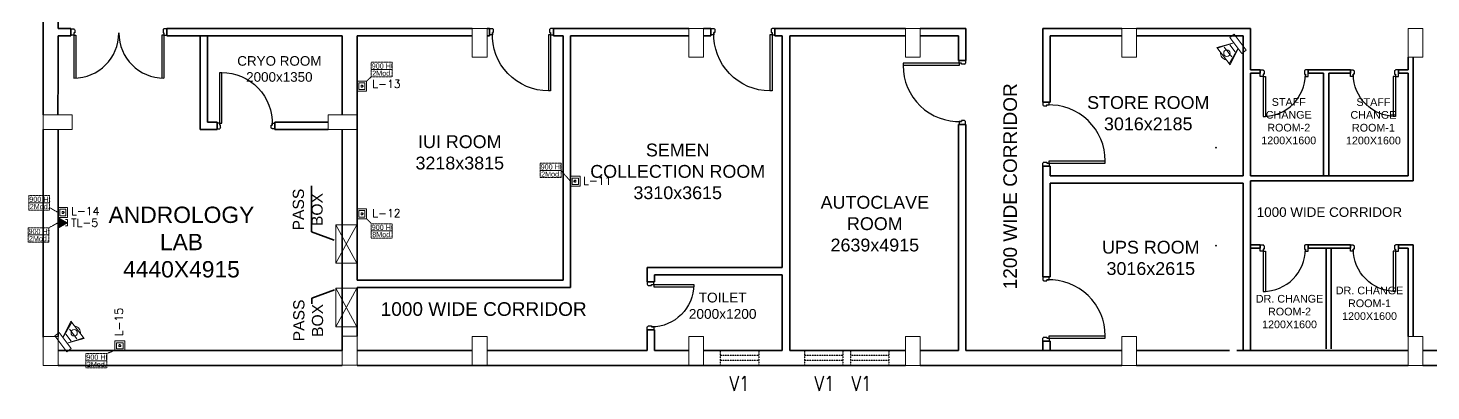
# Model space of a CAD drawing. Extents: x 2982526 to 3410143, y -1442121 to -1332990.
# Drawn here: x 3282742 to 3304652, y -1375769 to -1370105 of the extents above; entities that cross this region are included whole.
import ezdxf
from ezdxf.enums import TextEntityAlignment as Align

# ---------------------------------------------------------------- set-up
doc = ezdxf.new("R2010")
doc.units = 0
doc.header["$MEASUREMENT"] = 0
for name, pattern in [('1', [0, 0, 0]), ('DASHED2', [0.375, 0.25, -0.125]), ('HIDDEN', [0.375, 0.25, -0.125])]:
    doc.linetypes.add(name, pattern=pattern)
doc.layers.get('0').update_dxf_attribs({"color": 6, "linetype": '1'})
doc.layers.add('CFT_LOOPING', color=7, linetype='1', lineweight=0, true_color=0xd6d600)
for name, color, linetype, lineweight in [('Column', 162, 'Continuous', 13), ('ELE-TEL POINT', 4, 'Continuous', 0), ('ELE.LAN POINT', 3, 'Continuous', 0), ('LV-LV TEXT', 7, 'Continuous', 5), ('LV.CC CEMARA', 66, 'Continuous', 0), ('WALL', 7, '1', 35), ('WIN', 151, 'Continuous', 9)]:
    doc.layers.add(name, color=color, linetype=linetype, lineweight=lineweight)
for name, color, linetype in [('DOOR', 40, 'Continuous'), ('TEXT', 5, '1'), ('V1', 7, 'Continuous')]:
    doc.layers.add(name, color=color, linetype=linetype)
doc.styles.add('ARIAL', font='arial.ttf')
doc.styles.add('ROMANS', font='romans.shx')
doc.dimstyles.new('TEXT', dxfattribs={"dimscale": 0, "dimtxt": 500, "dimasz": 100, "dimexe": 75, "dimexo": 100, "dimgap": 50, "dimtad": 0, "dimdec": 0, "dimzin": 0, "dimdsep": 46, "dimtxsty": 'ARIAL', "dimblk": 'OBLIQUE', "dimcen": 0.09, "dimdle": 100, "dimclrd": 256, "dimclre": 256, "dimclrt": 6, "dimadec": 0, "dimazin": 0, "dimtfac": 1, "dimtdec": 0, "dimtofl": 0, "dimtmove": 2, "dimatfit": 3, "dimfxl": 1, "dimfrac": 2, "dimtolj": 1, "dimtzin": 0, "dimarcsym": 0})

# ---------------------------------------------------------------- blocks, each defined once
blk = doc.blocks.new('A$C19B8274B')
at = {"layer": 'DOOR'}
for p, q in [((-45, 925), (-80, 925)), ((-80, 50), (-80, 925)), ((-45, 50), (-45, 925)), ((-45, 50), (-80, 50)), ((-955, -50), (-955, -47.5)), ((-940, -35), (-942.5, -35)), ((-60, -35), (-57.5, -35)), ((-45, -50), (-45, -47.5))]:
    blk.add_line(p, q, dxfattribs=at)
for points in [[(-940, 15), (-955, 15), (-955, 50), (-1000, 50), (-1000, -50), (-955, -50)], [(-940, -35), (-940, 15)], [(-60, 15), (-45, 15), (-45, 50), (0, 50), (0, -50), (-45, -50)], [(-60, -35), (-60, 15)]]:
    blk.add_lwpolyline(points, dxfattribs=at)
at = {"layer": 'DOOR', "color": 145}
blk.add_arc((-80, 50), 875, 90, 182.29244, dxfattribs=at)
at = {"layer": 'DOOR'}
for centre, start, end in [((-955, -35), 270, 0), ((-45, -35), 180, 270)]:
    blk.add_arc(centre, 12.5, start, end, dxfattribs=at)
blk = doc.blocks.new('750')
at = {"layer": 'DOOR'}
for p, q in [((-50, 705), (-47.5, 705)), ((-35, 690), (-35, 692.5)), ((-50, 45), (-47.5, 45)), ((-35, 60), (-35, 57.5)), ((50, 45), (50, 80)), ((50, 80), (675, 80)), ((50, 45), (675, 45)), ((675, 45), (675, 80))]:
    blk.add_line(p, q, dxfattribs=at)
for points in [[(15, 690), (15, 705), (50, 705), (50, 750), (-50, 750), (-50, 705)], [(-35, 690), (15, 690)], [(15, 60), (15, 45), (50, 45), (50, 0), (-50, 0), (-50, 45)], [(-35, 60), (15, 60)]]:
    blk.add_lwpolyline(points, dxfattribs=at)
for centre, start, end in [((-35, 705), 180, 270), ((-35, 45), 90, 180)]:
    blk.add_arc(centre, 12.5, start, end, dxfattribs=at)
at = {"layer": 'DOOR', "color": 145}
blk.add_arc((15, 45), 660, 0, 90, dxfattribs=at)
blk = doc.blocks.new('ddoor')
at = {"layer": 'DOOR', "lineweight": 25}
for p, q in [((50, 0), (-50, 0)), ((-50, 0), (-50, -45)), ((50, -45), (50, 0)), ((-50, -45), (-47, -45)), ((-35, -60), (-35, -57)), ((-35, -60), (15, -60)), ((15, -60), (15, -45)), ((15, -45), (50, -45)), ((50, -45), (720, -45)), ((50, -45), (50, -80)), ((50, -80), (720, -80)), ((-50, -1500), (-50, -1455)), ((-50, -1455), (-47, -1455)), ((50, -1500), (-50, -1500)), ((50, -1500), (-50, -1500)), ((-35, -1440), (-35, -1442)), ((-35, -1440), (15, -1440)), ((15, -1440), (15, -1455)), ((15, -1455), (50, -1455)), ((50, -1420), (720, -1420)), ((50, -1455), (50, -1420)), ((50, -1455), (720, -1455)), ((50, -1455), (50, -1500))]:
    blk.add_line(p, q, dxfattribs=at)
for centre, start, end in [((-35, -45), 180, 270), ((-35, -1455), 90, 180)]:
    blk.add_arc(centre, 12.5, start, end, dxfattribs=at)
at = {"layer": 'DOOR', "color": 146, "lineweight": 25, "true_color": 0x105689}
for centre, start, end in [((15, -45), 270, 0), ((15, -1455), 0, 90)]:
    blk.add_arc(centre, 705, start, end, dxfattribs=at)
blk = doc.blocks.new('_Oblique')
at = {"color": 0, "linetype": 'ByBlock', "lineweight": -2}
blk.add_line((-0.5, -0.5), (0.5, 0.5), dxfattribs=at)
blk = doc.blocks.new('CC CEMARA')
at = {"layer": 'LV.CC CEMARA', "linetype": 'ByBlock'}
for p, q in [((94, -242), (19, -67)), ((19, -67), (104, -231)), ((47, -104), (105, -35)), ((240, -67), (65, -12)), ((232, -76), (65, -12)), ((81, -159), (163, -62)), ((94, -242), (240, -67))]:
    blk.add_line(p, q, dxfattribs=at)
blk.add_lwpolyline([(111, 43), (66, 80), (-66, -80), (-22, -117)], close=True, dxfattribs=at)
blk.add_circle((133, -123), 32.9, dxfattribs=at)
blk.add_arc((132, -124), 66.7, 275.3702, 5.5412, dxfattribs=at)
blk = doc.blocks.new('Voice')
at = {"layer": 'ELE.LAN POINT', "color": 6}
for points in [[(0, -32), (128, -32), (128, 92), (0, 92)], [(22, -10), (106, -10), (106, 70), (22, 70)], [(77, 21), (70, 21), (70, 12), (58, 12), (58, 21), (51, 21), (51, 39), (77, 39)], [(76, 23), (68, 23), (68, 13), (59, 13), (59, 23), (52, 23), (52, 37), (76, 37)]]:
    blk.add_lwpolyline(points, close=True, dxfattribs=at)
blk = doc.blocks.new('tel')
at = {"layer": 'ELE-TEL POINT', "ltscale": 30}
h = blk.add_hatch(dxfattribs=at)
h.set_pattern_fill('ANSI31', color=4, scale=19.025387, style=0)
h.set_pattern_definition([(45, (-98.626, 0.184), (-42.7132, 42.7132), [])])
h.paths.add_polyline_path([(-99, 0), (840, 1654), (1778, -3)])
at = {"layer": 'ELE-TEL POINT', "color": 4, "ltscale": 30}
for p, q in [((-99, 0), (840, 1654)), ((1778, -3), (-99, 0)), ((840, 1654), (1778, -3))]:
    blk.add_line(p, q, dxfattribs=at)
at = {"layer": 'ELE-TEL POINT', "color": 4, "ltscale": 12}
for p, q in [((276, 1648), (275, 1398)), ((1404, 1646), (1403, 1396))]:
    blk.add_line(p, q, dxfattribs=at)
at = {"layer": 'ELE-TEL POINT', "color": 4, "linetype": 'Continuous', "ltscale": 12}
blk.add_line((276, 1648), (1404, 1646), dxfattribs=at)
at = {"layer": 'ELE-TEL POINT', "color": 4, "ltscale": 30, "const_width": 95.1}
for points in [[(227, 1363, 1), (323, 1363, 1)], [(1355, 1361, 1), (1451, 1361, 1)]]:
    blk.add_lwpolyline(points, format="xyb", close=True, dxfattribs=at)
blk = doc.blocks.new('Q5YYYU')
at = {"layer": 'Column'}
for points in [[(6699.9159, 5260), (6929.9159, 5260), (6929.9159, 4810), (6699.9159, 4810)], [(10081.5826, 5260), (10311.5826, 5260), (10311.5826, 4810), (10081.5826, 4810)], [(13463.2493, 5260), (13693.2493, 5260), (13693.2493, 4810), (13463.2493, 4810)], [(16844.9159, 5260), (17074.9159, 5260), (17074.9159, 4810), (16844.9159, 4810)], [(21314.0776, 5260), (21544.0776, 5260), (21544.0776, 4810), (21314.0776, 4810)], [(450, 3910), (450, 3680), (0, 3680), (0, 3910)], [(4899.9159, 3910), (4899.9159, 3680), (4449.9159, 3680), (4449.9159, 3910)], [(0, 450), (230, 450), (230, 0), (0, 0)], [(4669.9159, 455), (4899.9159, 455), (4899.9159, 5), (4669.9159, 5)], [(6699.9159, 450), (6929.9159, 450), (6929.9159, 0), (6699.9159, 0)], [(10081.5826, 450), (10311.5826, 450), (10311.5826, 0), (10081.5826, 0)], [(13463.2493, 450), (13693.2493, 450), (13693.2493, 0), (13463.2493, 0)], [(17074.9159, 450), (16844.9159, 450), (16844.9159, 0), (17074.9159, 0)], [(21544.0776, 450), (21314.0776, 450), (21314.0776, 0), (21544.0776, 0)]]:
    blk.add_lwpolyline(points, close=True, dxfattribs=at)
at = {"layer": 'V1', "color": 8, "linetype": 'HIDDEN', "ltscale": 0.5}
for p, q in [((10572.7714, 230), (10572.7714, 0)), ((11172.7714, 230), (10572.7714, 230)), ((11172.7714, 230), (11172.7714, 0)), ((11887.854, 230), (11887.854, 0)), ((12487.854, 230), (11887.854, 230)), ((12487.854, 230), (12487.854, 0)), ((12605.4533, 230), (12605.4533, 0)), ((13205.4533, 230), (12605.4533, 230)), ((13205.4533, 230), (13205.4533, 0)), ((11172.7714, 155), (10572.7714, 155)), ((11172.7714, 75), (10572.7714, 75)), ((12487.854, 155), (11887.854, 155)), ((12487.854, 75), (11887.854, 75)), ((13205.4533, 155), (12605.4533, 155)), ((13205.4533, 75), (12605.4533, 75)), ((11172.7714, 0), (10572.7714, 0)), ((12487.854, 0), (11887.854, 0)), ((13205.4533, 0), (12605.4533, 0))]:
    blk.add_line(p, q, dxfattribs=at)
at = {"layer": 'WALL', "color": 8}
for p, q in [((0, 7245), (0, 3910)), ((230, 7245), (230, 5260)), ((430, 5260), (230, 5260)), ((430, 5260), (430, 5145)), ((4495, 5260), (1930, 5260)), ((1930, 5260), (1930, 5145)), ((4899.9159, 5260), (4495, 5260)), ((6699.9159, 5260), (4899.9159, 5260)), ((6967.9159, 5260), (6929.9159, 5260)), ((6967.9159, 5145), (6967.9159, 5260)), ((7967.9159, 5145), (7967.9159, 5260)), ((8900.0876, 5260), (7967.9159, 5260)), ((8900.0876, 5260), (10081.5826, 5260)), ((10311.5826, 5260), (10426.5826, 5260)), ((10426.5826, 5260), (10311.5826, 5260)), ((10426.5826, 5260), (10426.5826, 5145)), ((11426.5826, 5145), (11426.5826, 5260)), ((11450.9159, 5260), (11426.5826, 5260)), ((11656.5826, 5260), (11450.9159, 5260)), ((11806.5826, 5260), (11656.5826, 5260)), ((13463.2493, 5260), (11806.5826, 5260)), ((14410.2493, 5260), (13693.2493, 5260)), ((14410.2493, 5260), (14410.2493, 4760)), ((15610.2493, 5260), (15610.2493, 4110)), ((15610.2493, 5260), (16844.9159, 5260)), ((17074.9159, 5260), (18441.0776, 5260)), ((18441.0776, 5260), (18856.0776, 5260)), ((18856.0776, 5260), (18856.0776, 4610)), ((430, 5145), (230, 5145)), ((230, 5145), (230, 4545)), ((2730, 5145), (1930, 5145)), ((2449.9159, 3680), (2449.9159, 5145)), ((2564.9159, 3795), (2564.9159, 5145)), ((4495, 5145), (2730, 5145)), ((4669.9159, 5145), (4495, 5145)), ((4669.9159, 5145), (4669.9159, 3910)), ((6699.9159, 5145), (4899.9159, 5145)), ((4899.9159, 5145), (4899.9159, 1415)), ((6967.9159, 5145), (6929.9159, 5145)), ((8117.9159, 5145), (7967.9159, 5145)), ((8117.9159, 5145), (8117.9159, 1330)), ((9015.0876, 5145), (8232.9159, 5145)), ((8232.9159, 5145), (8232.9159, 1215)), ((9015.0876, 5145), (10081.5826, 5145)), ((10426.5826, 5145), (10311.5826, 5145)), ((11426.5826, 5145), (11541.5826, 5145)), ((11541.5826, 5145), (11541.5826, 1530)), ((11656.5826, 5145), (11656.5826, 2665)), ((11806.5826, 5145), (11656.5826, 5145)), ((13463.2493, 5145), (11806.5826, 5145)), ((13693.2493, 5145), (14295.2493, 5145)), ((14295.2493, 5145), (14295.2493, 4760)), ((15725.2493, 5145), (15725.2493, 4110)), ((15725.2493, 5145), (16844.9159, 5145)), ((17074.9159, 5145), (18441.0776, 5145)), ((18441.0776, 5145), (18741.0776, 5145)), ((18741.0776, 5145), (18741.0776, 2960)), ((14295.2493, 4760), (14410.2493, 4760)), ((19006.0776, 4610), (18856.0776, 4610)), ((19006.0776, 4610), (19006.0776, 4560)), ((19756.0776, 4610), (19756.0776, 4560)), ((20414.0776, 4610), (19756.0776, 4610)), ((20414.0776, 4610), (20414.0776, 4560)), ((21164.0776, 4610), (21164.0776, 4560)), ((21314.0776, 4610), (21164.0776, 4610)), ((21314.0776, 4810), (21314.0776, 4610)), ((21394.0776, 4810), (21394.0776, 2880)), ((230, 4545), (225, 3910)), ((19006.0776, 4560), (18856.0776, 4560)), ((18856.0776, 4560), (18856.0776, 2960)), ((19994.4968, 4560), (19756.0776, 4560)), ((19994.4968, 4560), (19994.4968, 2960)), ((20414.0776, 4560), (20074.4968, 4560)), ((20074.4968, 4560), (20074.4968, 2960)), ((21314.0776, 4560), (21164.0776, 4560)), ((21314.0776, 4560), (21314.0776, 2960)), ((15725.2493, 4110), (15610.2493, 4110)), ((2564.9159, 3795), (2714.9159, 3795)), ((2714.9159, 3795), (2564.9159, 3795)), ((2714.9159, 3795), (2714.9159, 3680)), ((3614.9159, 3795.0001), (3614.9159, 3680.0001)), ((4449.9159, 3795), (3614.9159, 3795)), ((14295.2493, 3760), (14410.2493, 3760)), ((14295.2493, 3760), (14295.2493, 230)), ((14410.2493, 3760), (14410.2493, 230)), ((0, 3680), (0, 440.316)), ((230, 3680), (230, 450)), ((2714.9159, 3680), (2449.9159, 3680)), ((3614.9159, 3680.0001), (4449.9159, 3680.0001)), ((4669.9159, 3680), (4669.9159, 230)), ((15725.2493, 3110), (15610.2493, 3110)), ((15610.2493, 3110), (15610.2493, 1380)), ((15725.2493, 3110), (15725.2493, 2960)), ((15725.2493, 2960), (18741.0776, 2960)), ((21314.0776, 2960), (18856.0776, 2960)), ((21394.0776, 2880), (18856.0776, 2880)), ((18856.0776, 2880), (18856.0776, 230)), ((11656.5826, 2665), (11656.5826, 230)), ((15725.2493, 2845), (18741.0776, 2845)), ((15725.2493, 2845), (15725.2493, 2745)), ((15725.2493, 2745), (15725.2493, 1380)), ((18741.0776, 2845), (18741.0776, 2745)), ((18741.0776, 2745), (18741.0776, 230)), ((18856.0776, 230), (18856.0776, 2630)), ((19006.0776, 1880), (18856.0776, 1880)), ((19006.0776, 1830), (18856.0776, 1830)), ((19006.0776, 1880), (19006.0776, 1830)), ((19756.0776, 1880), (20414.0776, 1880)), ((19756.0776, 1880), (19756.0776, 1830)), ((20016.9968, 1830), (19756.0776, 1830)), ((20414.0776, 1830), (20016.9968, 1830)), ((20033.6789, 1830), (20033.6789, 255.5451)), ((20113.6789, 1830), (20113.6789, 255.5451)), ((20414.0776, 1830), (20414.0776, 1880)), ((21164.0776, 1830), (21164.0776, 1880)), ((21394.0776, 1880), (21164.0776, 1880)), ((21314.0776, 1830), (21164.0776, 1830)), ((21314.0776, 1830), (21314.0776, 450)), ((21394.0776, 1880), (21394.0776, 450)), ((4899.9159, 1415), (4899.9159, 1330)), ((8117.9159, 1330), (4899.9159, 1330)), ((9432.9159, 1530), (11541.5826, 1530)), ((9432.9159, 1530), (9432.9159, 1415)), ((9432.9159, 1520), (9432.9159, 1305)), ((9547.9159, 1415), (11541.5826, 1415)), ((9547.9159, 1305), (9547.9159, 1415)), ((11541.5826, 1415), (11541.5826, 230)), ((15725.2493, 1380), (15610.2493, 1380)), ((4899.9159, 1215), (8232.9159, 1215)), ((4899.9159, 1215), (4899.9159, 455)), ((9432.9159, 1305), (9547.9159, 1305)), ((9432.9159, 555), (9547.9159, 555)), ((9432.9159, 230), (9432.9159, 555)), ((9547.9159, 555), (9547.9159, 230)), ((230, 230), (4669.9159, 230)), ((6699.9159, 230), (4899.9159, 230)), ((8900.0876, 230), (6929.9159, 230)), ((9432.9159, 230), (8900.0876, 230)), ((10081.5826, 230), (9547.9159, 230)), ((11541.5826, 230), (10311.5826, 230)), ((11963.2493, 230), (11656.5826, 230)), ((13463.2493, 230), (11963.2493, 230)), ((14295.2493, 230), (13693.2493, 230)), ((14893.2493, 230), (14410.2493, 230)), ((16844.9159, 230), (14893.2493, 230)), ((15725.2493, 380), (15610.2493, 380)), ((15610.2493, 380), (15610.2493, 230)), ((15725.2493, 380), (15725.2493, 230)), ((18524.9159, 230), (17074.9159, 230)), ((18911.5826, 230), (18639.9159, 230)), ((21314.0776, 230), (18911.5826, 230)), ((22644.0776, 230), (21544.0776, 230)), ((230, 0), (4669.9159, 0)), ((13463.2493, 0), (4899.9159, 0)), ((13463.2493, 0), (6929.9159, 0)), ((16844.9159, 0), (13693.2493, 0)), ((17074.9159, 0), (21314.0776, 0)), ((21544.0776, 0), (25783.2393, 0))]:
    blk.add_line(p, q, dxfattribs=at)
at = {"layer": 'WALL'}
for p in [(18313.353, 3396.6666), (18313.353, 1868.3333)]:
    blk.add_point(p, dxfattribs=at)
at = {"layer": 'WIN', "color": 8, "linetype": 'Continuous'}
for p, q in [((4567.2758, 1593.162), (4897.2758, 2192.3452)), ((4897.2758, 1593.162), (4567.2758, 2192.3452)), ((4566.9571, 603.2002), (4896.9571, 1202.3833)), ((4896.9571, 603.2002), (4566.9571, 1202.3833))]:
    blk.add_line(p, q, dxfattribs=at)
at = {"layer": 'WIN', "linetype": 'Continuous'}
for points in [[(4567.2758, 1593.162), (4897.2758, 1593.162), (4897.2758, 2192.3452), (4567.2758, 2192.3452)], [(4566.9571, 603.2002), (4896.9571, 603.2002), (4896.9571, 1202.3833), (4566.9571, 1202.3833)]]:
    blk.add_lwpolyline(points, close=True, dxfattribs=at)
at = {"layer": 'DOOR', "linetype": 'Continuous', "xscale": -1, "rotation": 180}
for p in [(7967.9159, 5210), (11426.5826, 5210)]:
    blk.add_blockref('A$C19B8274B', p, dxfattribs=at)
at = {"layer": 'DOOR', "linetype": 'Continuous'}
for p, rotation in [((14352.7493, 4760), 89.99999999999999), ((15660.2493, 3110), 270), ((15660.2493, 380), 270)]:
    blk.add_blockref('A$C19B8274B', p, dxfattribs=dict(at, rotation=rotation))
at = {"layer": 'DOOR', "rotation": 270}
for p in [(19006.0776, 4560), (19006.0776, 1830)]:
    blk.add_blockref('750', p, dxfattribs=at)
at = {"layer": 'DOOR', "xscale": -1}
for p, rotation in [((21164.0776, 4560), 89.99999999999999), ((21164.0776, 1830), 89.99999999999999), ((9482.9159, 1305), 180)]:
    blk.add_blockref('750', p, dxfattribs=dict(at, rotation=rotation))
at = {"layer": 'DOOR', "linetype": 'Continuous', "xscale": -0.9, "yscale": 0.9, "zscale": 0.9}
blk.add_blockref('A$C19B8274B', (2714.9159, 3737.5), dxfattribs=at)
at = {"layer": 'WALL', "rotation": 270}
blk.add_blockref('ddoor', (1930, 5202.5), dxfattribs=at)
at = {"layer": 'TEXT', "color": 8, "style": 'ARIAL'}
blk.add_text('1200 WIDE CORRIDOR', height=212.5, rotation=90, dxfattribs=at).set_placement((15269.8101, 2795.1854), align=Align.BOTTOM_CENTER)
for height, p in [(150, (20086.4449, 2272.1372)), (212.5, (6877.5804, 709.1025))]:
    blk.add_text('1000 WIDE CORRIDOR', height=height, dxfattribs=at).set_placement(p, align=Align.BOTTOM_CENTER)
at = {"layer": 'TEXT', "color": 8, "attachment_point": 5, "style": 'ARIAL'}
for s, insert, char_height, width in [('CRYO ROOM 2000x1350', (3686.639, 4625.3887), 150, 2091.40159), ('STORE ROOM\\P3016x2185', (17256.8289, 3934.0994), 200, 2061.081547), ('STAFF CHANGE\\PROOM-2\\P1200X1600', (19451.2608, 3810.0058), 120, 1089.045933), ('STAFF CHANGE\\PROOM-1\\P1200X1600', (20773.3357, 3808.3929), 120, 1082.252715), ('IUI ROOM 3218x3815', (6504.1288, 3322.9461), 200, 2091.40159), ('SEMEN COLLECTION ROOM 3310x3615', (9907.9464, 3026.2683), 200, 2732.422793), ('AUTOCLAVE\\PROOM\\P2639x4915', (12986.1403, 2209.985), 200, 1382.810368), ('ANDROLOGY LAB 4440X4915', (2157.8298, 1923.3526), 255, 2454.157572), ('UPS ROOM\\P3016x2615', (17296.2586, 1676.1598), 200, 2253.017537), ('TOILET\\P2000x1200', (10609.7644, 929.5801), 153, 1626.955662), ('DR. CHANGE\\PROOM-2\\P1200X1600', (19463.3012, 838.7682), 120, 1786.825377), ('DR. CHANGE\\PROOM-1\\P1200X1600', (20712.7139, 967.8695), 120, 1786.825377)]:
    blk.add_mtext(s, dxfattribs=dict(at, insert=insert, char_height=char_height, width=width))
at = {"layer": 'TEXT', "color": 8, "linetype": 'Continuous', "char_height": 175, "width": 1149.249659, "attachment_point": 5, "rotation": 90, "style": 'ARIAL'}
for insert in [(4130.6606, 2431.9016, -101230.7692), (4137.8133, 701.3878, -101230.7692)]:
    blk.add_mtext('PASS BOX', dxfattribs=dict(at, insert=insert))
at = {"layer": 'V1', "color": 8, "style": 'ROMANS', "width": 0.85}
for p in [(10874.0096, -399.0218), (12201.9881, -399.0218), (12778.7503, -399.0218)]:
    blk.add_text('V1', height=230, dxfattribs=at).set_placement(p, align=Align.CENTER)
at = {"layer": 'WIN', "color": 8, "linetype": 'Continuous'}
for points in [[(4540.7647, 1954.0264, -101230.7692), (4187.9041, 2083.4315, -101230.7692), (4187.9041, 2801.1987, -101230.7692)], [(4547.9174, 1179.2629, -101230.7692), (4195.0568, 1049.8579, -101230.7692), (4195.0568, 960.137, -101230.7692)]]:
    blk.add_leader(points, dimstyle='TEXT', override={"dimscale": 1, "dimtxt": 200, "dimasz": 50, "dimfxl": 0.18}, dxfattribs=at)

msp = doc.modelspace()

# ---------------------------------------------------------------- linework, layer by layer
at = {"layer": 'CFT_LOOPING', "color": 7, "linetype": 'DASHED2', "ltscale": 5}
for p, q in [((3288103.1, -1370864.7), (3288030.2, -1370934.4)), ((3291065.7, -1372327), (3291213.2, -1372496.8)), ((3283210.3, -1372983.1), (3283079.5, -1372908)), ((3288103.1, -1373158.3), (3288030.2, -1373080.7)), ((3283067, -1373222.5), (3283210.3, -1373144.1)), ((3284096.9, -1375139.8), (3283970.2, -1375184.5))]:
    msp.add_line(p, q, dxfattribs=at)
at = {"layer": 'CFT_LOOPING', "color": 7, "linetype": 'DASHED2', "ltscale": 5, "elevation": 0}
for points in [[(3288103.1, -1370639.7), (3288427.9, -1370639.7), (3288427.9, -1370752.2), (3288103.1, -1370752.2)], [(3288103.1, -1370752.2), (3288427.9, -1370752.2), (3288427.9, -1370864.7), (3288103.1, -1370864.7)], [(3290740.8, -1372214.5), (3291065.7, -1372214.5), (3291065.7, -1372327), (3290740.8, -1372327)], [(3290740.8, -1372327), (3291065.7, -1372327), (3291065.7, -1372439.5), (3290740.8, -1372439.5)], [(3282754.7, -1372720.5), (3283079.5, -1372720.5), (3283079.5, -1372833), (3282754.7, -1372833)], [(3282754.7, -1372833), (3283079.5, -1372833), (3283079.5, -1372945.5), (3282754.7, -1372945.5)], [(3282742.2, -1373222.5), (3283067, -1373222.5), (3283067, -1373335), (3282742.2, -1373335)], [(3288103.1, -1373158.3), (3288427.9, -1373158.3), (3288427.9, -1373270.8), (3288103.1, -1373270.8)], [(3288103.1, -1373270.8), (3288427.9, -1373270.8), (3288427.9, -1373383.3), (3288103.1, -1373383.3)], [(3282742.2, -1373335), (3283067, -1373335), (3283067, -1373447.5), (3282742.2, -1373447.5)], [(3283645.4, -1375184.5), (3283970.2, -1375184.5), (3283970.2, -1375297), (3283645.4, -1375297)], [(3283645.4, -1375297), (3283970.2, -1375297), (3283970.2, -1375409.5), (3283645.4, -1375409.5)]]:
    msp.add_lwpolyline(points, close=True, dxfattribs=at)

# ---------------------------------------------------------------- block references
at = {"layer": 'ELE-TEL POINT', "color": 0, "ltscale": 30, "xscale": -0.08874706337416964, "yscale": 0.0887470633741702, "zscale": 0.0887470633741702, "rotation": 269.8929051788798}
msp.add_blockref('tel', (3283210.3, -1373218.3), dxfattribs=at)
at = {"layer": 'ELE.LAN POINT', "color": 7, "xscale": -1.211286963933217, "yscale": 1.211286963933217, "zscale": 1.211286963933217}
for p, rotation in [((3287991.7, -1370934.4), 89.99999999999972), ((3291251.8, -1372574.2), 269.9999999999999), ((3283321.7, -1372905.7), 89.99999999999977), ((3287991.7, -1372925.8), 89.99999999999972), ((3284096.9, -1375028.3), 179.9999999999998)]:
    msp.add_blockref('Voice', p, dxfattribs=dict(at, rotation=rotation))
at = {"layer": 'LV.CC CEMARA', "xscale": -1.500000000000001, "yscale": 1.5, "zscale": 1.5}
for p, rotation in [((3301672.9, -1370323.2), 357.2623958888427), ((3283254.2, -1375036), 177.2623958888425)]:
    msp.add_blockref('CC CEMARA', p, dxfattribs=dict(at, rotation=rotation))
at = {"layer": 'WALL', "color": 240, "true_color": 0xed1f24}
msp.add_blockref('Q5YYYU', (3282980.3, -1375369.8), dxfattribs=at)

# ---------------------------------------------------------------- texts
at = {"layer": 'LV-LV TEXT', "char_height": 125, "width": 266.239, "attachment_point": 1}
for s, insert in [('{\\Fromans.shx|c228;L-13\\P}', (3288117.1, -1370914.7)), ('{\\Fromans.shx|c228;L-11\\P}', (3291408.9, -1372425.1)), ('{\\Fromans.shx|c228;TL-5\\P}', (3283413.3, -1373080.7)), ('{\\Fromans.shx|c228;L-14\\P}', (3283413.3, -1372899.2)), ('{\\Fromans.shx|c228;L-12\\P}', (3288117.1, -1372931.4))]:
    msp.add_mtext(s, dxfattribs=dict(at, insert=insert))
at = {"layer": 'LV-LV TEXT', "insert": (3284097.8, -1374917.1), "char_height": 125, "width": 266.239, "attachment_point": 1, "rotation": 90}
msp.add_mtext('{\\Fromans.shx|c228;L-15\\P}', dxfattribs=at)
at = {"layer": 'TEXT', "color": 7, "char_height": 80, "attachment_point": 1}
for s, insert, width in [('\\A1;{\\fArial|b0|i0|c0|p34;900 Ht\\P}', (3288110.6, -1370657.8), 8957.987), ('\\A1;{\\fArial|b0|i0|c0|p34;2Mod.\\P}', (3288117.6, -1370770.3), 352.575), ('\\A1;{\\fArial|b0|i0|c0|p34;900 Ht\\P}', (3290748.3, -1372232.5), 8957.987), ('\\A1;{\\fArial|b0|i0|c0|p34;2Mod.\\P}', (3290755.3, -1372345), 352.575), ('\\A1;{\\fArial|b0|i0|c0|p34;900 Ht\\P}', (3282762.2, -1372738.5), 8957.987), ('\\A1;{\\fArial|b0|i0|c0|p34;2Mod.\\P}', (3282769.2, -1372851), 352.575), ('\\A1;{\\fArial|b0|i0|c0|p34;900 Ht\\P}', (3282749.7, -1373240.6), 8957.987), ('\\A1;{\\fArial|b0|i0|c0|p34;900 Ht\\P}', (3288110.6, -1373176.4), 8957.987), ('\\A1;{\\fArial|b0|i0|c0|p34;8Mod.\\P}', (3288117.6, -1373288.9), 352.575), ('\\A1;{\\fArial|b0|i0|c0|p34;2Mod.\\P}', (3282756.7, -1373353.1), 352.575), ('\\A1;{\\fArial|b0|i0|c0|p34;900 Ht\\P}', (3283652.8, -1375202.6), 8957.987), ('\\A1;{\\fArial|b0|i0|c0|p34;2Mod.\\P}', (3283659.9, -1375315.1), 352.575)]:
    msp.add_mtext(s, dxfattribs=dict(at, insert=insert, width=width))

doc.saveas('drawing.dxf')
